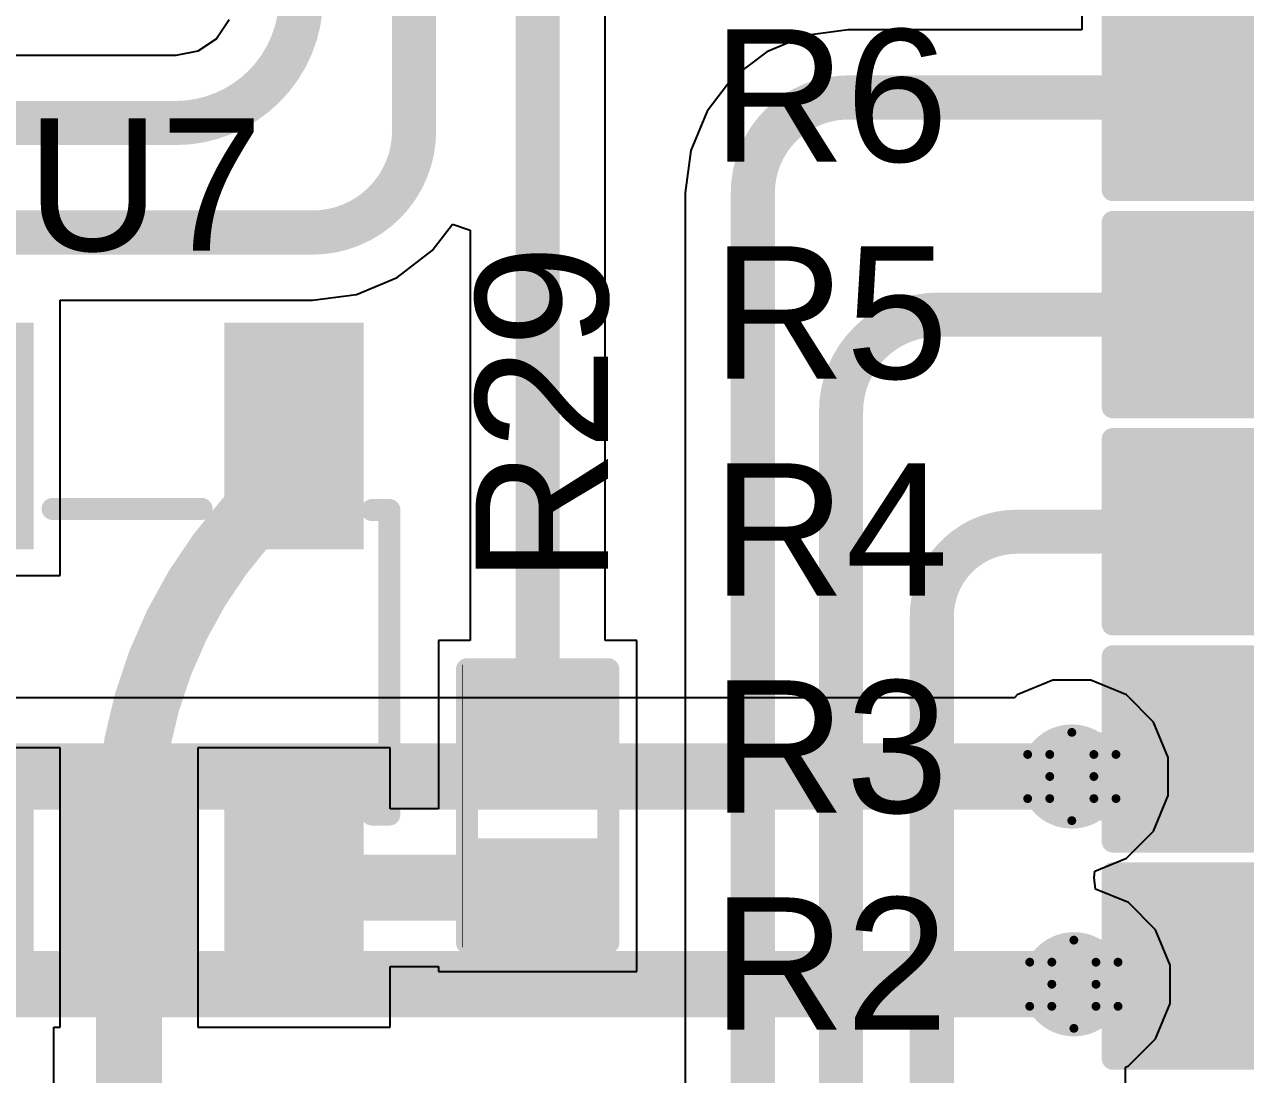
# Model space of a CAD drawing. Header units: inches. Extents: x -25 to 209, y 65 to 158.
# Drawn here: x 61.69 to 68.72, y 83.57 to 89.62 of the extents above; entities that cross this region are included whole.
import ezdxf

# ---------------------------------------------------------------- set-up
doc = ezdxf.new("R2010")
doc.units = ezdxf.units.IN
for name, color, linetype in [('Bottom Layer', 5, 'Continuous'), ('Drill Drawing', 1, 'Continuous'), ('Top Layer', 1, 'Continuous'), ('Top Overlay', 2, 'Continuous'), ('Top Paste', 8, 'Continuous'), ('Top Solder', 216, 'Continuous'), ('Via Holes', 16, 'Continuous')]:
    doc.layers.add(name, color=color, linetype=linetype)
doc.styles.add('Arial', font='', dxfattribs={"height": 0.2})
doc.styles.get('Arial').set_extended_font_data('Arial')

# ---------------------------------------------------------------- blocks, each defined once
blk = doc.blocks.new('SOT_23_5_12')
at = {"layer": 'Top Layer'}
for points in [[(-1.85000011, 1.25000004), (-0.74999977, 1.25000004), (-0.74999977, 0.65000124), (-1.85000011, 0.65000124)], [(0.74999977, 1.25000004), (1.85000011, 1.25000004), (1.85000011, 0.65000124), (0.74999977, 0.65000124)], [(-1.85000011, 0.2999994), (-0.74999977, 0.2999994), (-0.74999977, -0.2999994), (-1.85000011, -0.2999994)], [(-1.85000265, -0.65000124), (-0.75000231, -0.65000124), (-0.75000231, -1.25000004), (-1.85000265, -1.25000004)], [(0.74999977, -0.6499986999999999), (1.85000011, -0.6499986999999999), (1.85000011, -1.2499975), (0.74999977, -1.2499975)]]:
    blk.add_hatch(color=1, dxfattribs=at).paths.add_polyline_path(points)
at = {"layer": 'Top Paste'}
for points in [[(-1.85000011, 1.25000004), (-0.74999977, 1.25000004), (-0.74999977, 0.65000124), (-1.85000011, 0.65000124)], [(0.74999977, 1.25000004), (1.85000011, 1.25000004), (1.85000011, 0.65000124), (0.74999977, 0.65000124)], [(-1.85000011, 0.2999994), (-0.74999977, 0.2999994), (-0.74999977, -0.2999994), (-1.85000011, -0.2999994)], [(-1.85000265, -0.65000124), (-0.75000231, -0.65000124), (-0.75000231, -1.25000004), (-1.85000265, -1.25000004)], [(0.74999977, -0.6499986999999999), (1.85000011, -0.6499986999999999), (1.85000011, -1.2499975), (0.74999977, -1.2499975)]]:
    blk.add_hatch(color=8, dxfattribs=at).paths.add_polyline_path(points)
at = {"layer": 'Top Solder'}
for points in [[(-1.95160011, 1.35160004), (-0.6483997699999999, 1.35160004), (-0.6483997699999999, 0.54840124), (-1.95160011, 0.54840124)], [(0.6483997699999999, 1.35160004), (1.95160011, 1.35160004), (1.95160011, 0.54840124), (0.6483997699999999, 0.54840124)], [(-1.95160011, 0.4015993999999999), (-0.6483997699999999, 0.4015993999999999), (-0.6483997699999999, -0.4015993999999999), (-1.95160011, -0.4015993999999999)], [(-1.95160265, -0.54840124), (-0.6484023099999999, -0.54840124), (-0.6484023099999999, -1.35160004), (-1.95160265, -1.35160004)], [(0.6483997699999999, -0.5483986999999999), (1.95160011, -0.5483986999999999), (1.95160011, -1.3515975), (0.6483997699999999, -1.3515975)]]:
    blk.add_hatch(color=216, dxfattribs=at).paths.add_polyline_path(points)
at = {"layer": 'Top Overlay'}
for points in [[(-0.87900256, 1.4986, 0.127, 0.127, 0), (-0.87900256, 1.3986002, 0.127, 0.127, 0)], [(-0.87900256, 1.4986, 0.127, 0.127, 0), (0.8735949, 1.4986, 0.127, 0.127, 0)], [(0.8735949, 1.4986, 0.127, 0.127, 0), (0.8735949, 1.3986002, 0.127, 0.127, 0)], [(-2.1336, 1.06680254, 0.127, 0.127, 0), (-2.1336, 0.8128, 0.127, 0.127, 0)], [(-2.1336, 1.06680254, 0.127, 0.127, 0), (-2.0066, 0.9397999999999999, 0.127, 0.127, 0)], [(-2.0066, 0.9397999999999999, 0.127, 0.127, 0), (-2.1336, 0.8128, 0.127, 0.127, 0)], [(0.8800033199999999, 0.43999912, 0.127, 0.127, 0), (0.8800033199999999, -0.41800018, 0.127, 0.127, 0)], [(-0.87900256, -1.39859766, 0.127, 0.127, 0), (-0.87900256, -1.4986, 0.127, 0.127, 0)], [(0.8735974400000001, -1.3986002, 0.127, 0.127, 0), (0.8735949, -1.4986, 0.127, 0.127, 0)], [(-0.87900256, -1.4986, 0.127, 0.127, 0), (0.8735949, -1.4986, 0.127, 0.127, 0)]]:
    blk.add_lwpolyline(points, format="xyseb", dxfattribs=at)
for points in [[(-0.9107525599999998, 1.4986, 0.0635, 0.0635, 1), (-0.8472525599999999, 1.4986, 0.0635, 0.0635, 1)], [(-0.9107525599999998, 1.4986, 0.0635, 0.0635, 1), (-0.8472525599999999, 1.4986, 0.0635, 0.0635, 1)], [(0.8418448999999999, 1.4986, 0.0635, 0.0635, 1), (0.9053449, 1.4986, 0.0635, 0.0635, 1)], [(0.8418448999999999, 1.4986, 0.0635, 0.0635, 1), (0.9053449, 1.4986, 0.0635, 0.0635, 1)], [(-0.9107525599999998, 1.3986002, 0.0635, 0.0635, 1), (-0.8472525599999999, 1.3986002, 0.0635, 0.0635, 1)], [(0.8418448999999999, 1.3986002, 0.0635, 0.0635, 1), (0.9053449, 1.3986002, 0.0635, 0.0635, 1)], [(-2.16535, 1.06680254, 0.0635, 0.0635, 1), (-2.10185, 1.06680254, 0.0635, 0.0635, 1)], [(-2.16535, 1.06680254, 0.0635, 0.0635, 1), (-2.10185, 1.06680254, 0.0635, 0.0635, 1)], [(-2.03835, 0.9397999999999999, 0.0635, 0.0635, 1), (-1.97485, 0.9397999999999999, 0.0635, 0.0635, 1)], [(-2.03835, 0.9397999999999999, 0.0635, 0.0635, 1), (-1.97485, 0.9397999999999999, 0.0635, 0.0635, 1)], [(-2.16535, 0.8128, 0.0635, 0.0635, 1), (-2.10185, 0.8128, 0.0635, 0.0635, 1)], [(-2.16535, 0.8128, 0.0635, 0.0635, 1), (-2.10185, 0.8128, 0.0635, 0.0635, 1)], [(0.8482533200000001, 0.43999912, 0.0635, 0.0635, 1), (0.9117533199999999, 0.43999912, 0.0635, 0.0635, 1)], [(0.8482533200000001, -0.41800018, 0.0635, 0.0635, 1), (0.9117533199999999, -0.41800018, 0.0635, 0.0635, 1)], [(-0.9107525599999998, -1.39859766, 0.0635, 0.0635, 1), (-0.8472525599999999, -1.39859766, 0.0635, 0.0635, 1)], [(0.84184744, -1.3986002, 0.0635, 0.0635, 1), (0.9053474399999999, -1.3986002, 0.0635, 0.0635, 1)], [(-0.9107525599999998, -1.4986, 0.0635, 0.0635, 1), (-0.8472525599999999, -1.4986, 0.0635, 0.0635, 1)], [(-0.9107525599999998, -1.4986, 0.0635, 0.0635, 1), (-0.8472525599999999, -1.4986, 0.0635, 0.0635, 1)], [(0.8418448999999999, -1.4986, 0.0635, 0.0635, 1), (0.9053449, -1.4986, 0.0635, 0.0635, 1)], [(0.8418448999999999, -1.4986, 0.0635, 0.0635, 1), (0.9053449, -1.4986, 0.0635, 0.0635, 1)]]:
    blk.add_lwpolyline(points, format="xyseb", close=True, dxfattribs=at)
blk = doc.blocks.new('R___0402_29')
at = {"layer": 'Top Layer'}
for points in [[(-0.6985025399999999, -0.3175), (-0.6985025399999999, 0.3174999999999999), (-0.2413025400000001, 0.3175), (-0.2413025399999999, -0.3174999999999999)], [(0.2413000000000001, -0.3175), (0.2412999999999999, 0.3174999999999999), (0.6985, 0.3175), (0.6985, -0.3174999999999999)]]:
    blk.add_hatch(color=1, dxfattribs=at).paths.add_polyline_path(points)
at = {"layer": 'Top Paste'}
for points in [[(-0.6985025399999999, -0.3175), (-0.6985025399999999, 0.3174999999999999), (-0.2413025400000001, 0.3175), (-0.2413025399999999, -0.3174999999999999)], [(0.2413000000000001, -0.3175), (0.2412999999999999, 0.3174999999999999), (0.6985, 0.3175), (0.6985, -0.3174999999999999)]]:
    blk.add_hatch(color=8, dxfattribs=at).paths.add_polyline_path(points)
at = {"layer": 'Top Solder'}
for points in [[(-0.7535037, -0.3725011600000001), (-0.7535037, 0.3725011599999999), (-0.1863013800000001, 0.3725011600000001), (-0.1863013799999999, -0.3725011599999999)], [(0.18629884, -0.3725011600000001), (0.1862988399999999, 0.3725011599999999), (0.75350116, 0.3725011600000001), (0.75350116, -0.3725011599999999)]]:
    blk.add_hatch(color=216, dxfattribs=at).paths.add_polyline_path(points)
at = {"layer": 'Top Overlay'}
for points in [[(-0.7874050799999999, -0.40640254, 0.127, 0.127, 0), (-0.7874, 0.4064, 0.127, 0.127, 0)], [(0.7874, 0.4064, 0.127, 0.127, 0), (-0.7874, 0.4064, 0.127, 0.127, 0)], [(0.7874, -0.4064, 0.127, 0.127, 0), (0.7874, 0.4064, 0.127, 0.127, 0)], [(-0.7874050799999999, -0.40640254, 0.127, 0.127, 0), (0.7874, -0.4064, 0.127, 0.127, 0)], [(0.8128, -0.4317974599999999, 0.0032258, 0.0032258, 0), (-0.8127974599999999, -0.4317974599999999, 0.0032258, 0.0032258, 0)]]:
    blk.add_lwpolyline(points, format="xyseb", dxfattribs=at)
for points in [[(-0.8191499999999999, 0.4064, 0.0635, 0.0635, 1), (-0.7556499999999999, 0.4064, 0.0635, 0.0635, 1)], [(-0.8191499999999999, 0.4064, 0.0635, 0.0635, 1), (-0.7556499999999999, 0.4064, 0.0635, 0.0635, 1)], [(0.7556499999999999, 0.4064, 0.0635, 0.0635, 1), (0.8191499999999999, 0.4064, 0.0635, 0.0635, 1)], [(0.7556499999999999, 0.4064, 0.0635, 0.0635, 1), (0.8191499999999999, 0.4064, 0.0635, 0.0635, 1)], [(-0.8191550799999999, -0.40640254, 0.0635, 0.0635, 1), (-0.75565508, -0.40640254, 0.0635, 0.0635, 1)], [(-0.8191550799999999, -0.40640254, 0.0635, 0.0635, 1), (-0.75565508, -0.40640254, 0.0635, 0.0635, 1)], [(0.7556499999999999, -0.4064, 0.0635, 0.0635, 1), (0.8191499999999999, -0.4064, 0.0635, 0.0635, 1)], [(0.7556499999999999, -0.4064, 0.0635, 0.0635, 1), (0.8191499999999999, -0.4064, 0.0635, 0.0635, 1)], [(-0.8136026399999999, -0.4317974599999999, 0.0016129, 0.0016129, 1), (-0.81199228, -0.4317974599999999, 0.0016129, 0.0016129, 1)], [(0.8119948199999999, -0.4317974599999999, 0.0016129, 0.0016129, 1), (0.81360518, -0.4317974599999999, 0.0016129, 0.0016129, 1)]]:
    blk.add_lwpolyline(points, format="xyseb", close=True, dxfattribs=at)
blk = doc.blocks.new('R___0603_52')
at = {"layer": 'Top Layer'}
for points in [[(-0.3809999999999999, 0.4445), (-0.3810000000000001, -0.4445), (-1.143, -0.4445), (-1.143, 0.4445)], [(1.143, 0.4445), (1.143, -0.4445), (0.3809999999999999, -0.4445), (0.3810000000000001, 0.4445)]]:
    blk.add_hatch(color=1, dxfattribs=at).paths.add_polyline_path(points)
at = {"layer": 'Top Paste'}
for points in [[(-0.3809999999999999, 0.4445), (-0.3810000000000001, -0.4445), (-1.143, -0.4445), (-1.143, 0.4445)], [(1.143, 0.4445), (1.143, -0.4445), (0.3809999999999999, -0.4445), (0.3810000000000001, 0.4445)]]:
    blk.add_hatch(color=8, dxfattribs=at).paths.add_polyline_path(points)
at = {"layer": 'Top Solder'}
for points in [[(-0.2793999999999999, 0.5460999999999999), (-0.2794, -0.5461), (-1.2446, -0.5460999999999999), (-1.2446, 0.5461)], [(1.2446, 0.5460999999999999), (1.2446, -0.5461), (0.2793999999999999, -0.5460999999999999), (0.2794, 0.5461)]]:
    blk.add_hatch(color=216, dxfattribs=at).paths.add_polyline_path(points)
at = {"layer": 'Top Overlay'}
for points in [[(-1.2192, 0.5334, 0.127, 0.127, 0), (1.2192, 0.5334, 0.127, 0.127, 0)], [(-1.2192, -0.5334, 0.127, 0.127, 0), (-1.2192, 0.5334, 0.127, 0.127, 0)], [(1.2192, -0.5334, 0.127, 0.127, 0), (1.2192, 0.5334, 0.127, 0.127, 0)], [(-1.2192, -0.5334, 0.127, 0.127, 0), (1.2192, -0.5334, 0.127, 0.127, 0)]]:
    blk.add_lwpolyline(points, format="xyseb", dxfattribs=at)
for points in [[(-1.25095, 0.5334, 0.0635, 0.0635, 1), (-1.18745, 0.5334, 0.0635, 0.0635, 1)], [(-1.25095, 0.5334, 0.0635, 0.0635, 1), (-1.18745, 0.5334, 0.0635, 0.0635, 1)], [(1.18745, 0.5334, 0.0635, 0.0635, 1), (1.25095, 0.5334, 0.0635, 0.0635, 1)], [(1.18745, 0.5334, 0.0635, 0.0635, 1), (1.25095, 0.5334, 0.0635, 0.0635, 1)], [(-1.25095, -0.5334, 0.0635, 0.0635, 1), (-1.18745, -0.5334, 0.0635, 0.0635, 1)], [(-1.25095, -0.5334, 0.0635, 0.0635, 1), (-1.18745, -0.5334, 0.0635, 0.0635, 1)], [(1.18745, -0.5334, 0.0635, 0.0635, 1), (1.25095, -0.5334, 0.0635, 0.0635, 1)], [(1.18745, -0.5334, 0.0635, 0.0635, 1), (1.25095, -0.5334, 0.0635, 0.0635, 1)]]:
    blk.add_lwpolyline(points, format="xyseb", close=True, dxfattribs=at)
blk = doc.blocks.new('R___0603_53')
at = {"layer": 'Top Layer'}
for points in [[(-0.3809999999999999, 0.4445), (-0.3810000000000001, -0.4445), (-1.143, -0.4445), (-1.143, 0.4445)], [(1.143, 0.4445), (1.143, -0.4445), (0.3809999999999999, -0.4445), (0.3810000000000001, 0.4445)]]:
    blk.add_hatch(color=1, dxfattribs=at).paths.add_polyline_path(points)
at = {"layer": 'Top Paste'}
for points in [[(-0.3809999999999999, 0.4445), (-0.3810000000000001, -0.4445), (-1.143, -0.4445), (-1.143, 0.4445)], [(1.143, 0.4445), (1.143, -0.4445), (0.3809999999999999, -0.4445), (0.3810000000000001, 0.4445)]]:
    blk.add_hatch(color=8, dxfattribs=at).paths.add_polyline_path(points)
at = {"layer": 'Top Solder'}
for points in [[(-0.2793999999999999, 0.5460999999999999), (-0.2794, -0.5461), (-1.2446, -0.5460999999999999), (-1.2446, 0.5461)], [(1.2446, 0.5460999999999999), (1.2446, -0.5461), (0.2793999999999999, -0.5460999999999999), (0.2794, 0.5461)]]:
    blk.add_hatch(color=216, dxfattribs=at).paths.add_polyline_path(points)
at = {"layer": 'Top Overlay'}
for points in [[(-1.2192, 0.5334, 0.127, 0.127, 0), (1.2192, 0.5334, 0.127, 0.127, 0)], [(-1.2192, -0.5334, 0.127, 0.127, 0), (-1.2192, 0.5334, 0.127, 0.127, 0)], [(1.2192, -0.5334, 0.127, 0.127, 0), (1.2192, 0.5334, 0.127, 0.127, 0)], [(-1.2192, -0.5334, 0.127, 0.127, 0), (1.2192, -0.5334, 0.127, 0.127, 0)]]:
    blk.add_lwpolyline(points, format="xyseb", dxfattribs=at)
for points in [[(-1.25095, 0.5334, 0.0635, 0.0635, 1), (-1.18745, 0.5334, 0.0635, 0.0635, 1)], [(-1.25095, 0.5334, 0.0635, 0.0635, 1), (-1.18745, 0.5334, 0.0635, 0.0635, 1)], [(1.18745, 0.5334, 0.0635, 0.0635, 1), (1.25095, 0.5334, 0.0635, 0.0635, 1)], [(1.18745, 0.5334, 0.0635, 0.0635, 1), (1.25095, 0.5334, 0.0635, 0.0635, 1)], [(-1.25095, -0.5334, 0.0635, 0.0635, 1), (-1.18745, -0.5334, 0.0635, 0.0635, 1)], [(-1.25095, -0.5334, 0.0635, 0.0635, 1), (-1.18745, -0.5334, 0.0635, 0.0635, 1)], [(1.18745, -0.5334, 0.0635, 0.0635, 1), (1.25095, -0.5334, 0.0635, 0.0635, 1)], [(1.18745, -0.5334, 0.0635, 0.0635, 1), (1.25095, -0.5334, 0.0635, 0.0635, 1)]]:
    blk.add_lwpolyline(points, format="xyseb", close=True, dxfattribs=at)
blk = doc.blocks.new('R___0603_54')
at = {"layer": 'Top Layer'}
for points in [[(-0.3809999999999999, 0.4445), (-0.3810000000000001, -0.4445), (-1.143, -0.4445), (-1.143, 0.4445)], [(1.143, 0.4445), (1.143, -0.4445), (0.3809999999999999, -0.4445), (0.3810000000000001, 0.4445)]]:
    blk.add_hatch(color=1, dxfattribs=at).paths.add_polyline_path(points)
at = {"layer": 'Top Paste'}
for points in [[(-0.3809999999999999, 0.4445), (-0.3810000000000001, -0.4445), (-1.143, -0.4445), (-1.143, 0.4445)], [(1.143, 0.4445), (1.143, -0.4445), (0.3809999999999999, -0.4445), (0.3810000000000001, 0.4445)]]:
    blk.add_hatch(color=8, dxfattribs=at).paths.add_polyline_path(points)
at = {"layer": 'Top Solder'}
for points in [[(-0.2793999999999999, 0.5460999999999999), (-0.2794, -0.5461), (-1.2446, -0.5460999999999999), (-1.2446, 0.5461)], [(1.2446, 0.5460999999999999), (1.2446, -0.5461), (0.2793999999999999, -0.5460999999999999), (0.2794, 0.5461)]]:
    blk.add_hatch(color=216, dxfattribs=at).paths.add_polyline_path(points)
at = {"layer": 'Top Overlay'}
for points in [[(-1.2192, 0.5334, 0.127, 0.127, 0), (1.2192, 0.5334, 0.127, 0.127, 0)], [(-1.2192, -0.5334, 0.127, 0.127, 0), (-1.2192, 0.5334, 0.127, 0.127, 0)], [(1.2192, -0.5334, 0.127, 0.127, 0), (1.2192, 0.5334, 0.127, 0.127, 0)], [(-1.2192, -0.5334, 0.127, 0.127, 0), (1.2192, -0.5334, 0.127, 0.127, 0)]]:
    blk.add_lwpolyline(points, format="xyseb", dxfattribs=at)
for points in [[(-1.25095, 0.5334, 0.0635, 0.0635, 1), (-1.18745, 0.5334, 0.0635, 0.0635, 1)], [(-1.25095, 0.5334, 0.0635, 0.0635, 1), (-1.18745, 0.5334, 0.0635, 0.0635, 1)], [(1.18745, 0.5334, 0.0635, 0.0635, 1), (1.25095, 0.5334, 0.0635, 0.0635, 1)], [(1.18745, 0.5334, 0.0635, 0.0635, 1), (1.25095, 0.5334, 0.0635, 0.0635, 1)], [(-1.25095, -0.5334, 0.0635, 0.0635, 1), (-1.18745, -0.5334, 0.0635, 0.0635, 1)], [(-1.25095, -0.5334, 0.0635, 0.0635, 1), (-1.18745, -0.5334, 0.0635, 0.0635, 1)], [(1.18745, -0.5334, 0.0635, 0.0635, 1), (1.25095, -0.5334, 0.0635, 0.0635, 1)], [(1.18745, -0.5334, 0.0635, 0.0635, 1), (1.25095, -0.5334, 0.0635, 0.0635, 1)]]:
    blk.add_lwpolyline(points, format="xyseb", close=True, dxfattribs=at)
blk = doc.blocks.new('R___0603_55')
at = {"layer": 'Top Layer'}
for points in [[(-0.3809999999999999, 0.4445), (-0.3810000000000001, -0.4445), (-1.143, -0.4445), (-1.143, 0.4445)], [(1.143, 0.4445), (1.143, -0.4445), (0.3809999999999999, -0.4445), (0.3810000000000001, 0.4445)]]:
    blk.add_hatch(color=1, dxfattribs=at).paths.add_polyline_path(points)
at = {"layer": 'Top Paste'}
for points in [[(-0.3809999999999999, 0.4445), (-0.3810000000000001, -0.4445), (-1.143, -0.4445), (-1.143, 0.4445)], [(1.143, 0.4445), (1.143, -0.4445), (0.3809999999999999, -0.4445), (0.3810000000000001, 0.4445)]]:
    blk.add_hatch(color=8, dxfattribs=at).paths.add_polyline_path(points)
at = {"layer": 'Top Solder'}
for points in [[(-0.2793999999999999, 0.5460999999999999), (-0.2794, -0.5461), (-1.2446, -0.5460999999999999), (-1.2446, 0.5461)], [(1.2446, 0.5460999999999999), (1.2446, -0.5461), (0.2793999999999999, -0.5460999999999999), (0.2794, 0.5461)]]:
    blk.add_hatch(color=216, dxfattribs=at).paths.add_polyline_path(points)
at = {"layer": 'Top Overlay'}
for points in [[(-1.2192, 0.5334, 0.127, 0.127, 0), (1.2192, 0.5334, 0.127, 0.127, 0)], [(-1.2192, -0.5334, 0.127, 0.127, 0), (-1.2192, 0.5334, 0.127, 0.127, 0)], [(1.2192, -0.5334, 0.127, 0.127, 0), (1.2192, 0.5334, 0.127, 0.127, 0)], [(-1.2192, -0.5334, 0.127, 0.127, 0), (1.2192, -0.5334, 0.127, 0.127, 0)]]:
    blk.add_lwpolyline(points, format="xyseb", dxfattribs=at)
for points in [[(-1.25095, 0.5334, 0.0635, 0.0635, 1), (-1.18745, 0.5334, 0.0635, 0.0635, 1)], [(-1.25095, 0.5334, 0.0635, 0.0635, 1), (-1.18745, 0.5334, 0.0635, 0.0635, 1)], [(1.18745, 0.5334, 0.0635, 0.0635, 1), (1.25095, 0.5334, 0.0635, 0.0635, 1)], [(1.18745, 0.5334, 0.0635, 0.0635, 1), (1.25095, 0.5334, 0.0635, 0.0635, 1)], [(-1.25095, -0.5334, 0.0635, 0.0635, 1), (-1.18745, -0.5334, 0.0635, 0.0635, 1)], [(-1.25095, -0.5334, 0.0635, 0.0635, 1), (-1.18745, -0.5334, 0.0635, 0.0635, 1)], [(1.18745, -0.5334, 0.0635, 0.0635, 1), (1.25095, -0.5334, 0.0635, 0.0635, 1)], [(1.18745, -0.5334, 0.0635, 0.0635, 1), (1.25095, -0.5334, 0.0635, 0.0635, 1)]]:
    blk.add_lwpolyline(points, format="xyseb", close=True, dxfattribs=at)
blk = doc.blocks.new('R___0603_56')
at = {"layer": 'Top Layer'}
for points in [[(-0.3809999999999999, 0.4445), (-0.3810000000000001, -0.4445), (-1.143, -0.4445), (-1.143, 0.4445)], [(1.143, 0.4445), (1.143, -0.4445), (0.3809999999999999, -0.4445), (0.3810000000000001, 0.4445)]]:
    blk.add_hatch(color=1, dxfattribs=at).paths.add_polyline_path(points)
at = {"layer": 'Top Paste'}
for points in [[(-0.3809999999999999, 0.4445), (-0.3810000000000001, -0.4445), (-1.143, -0.4445), (-1.143, 0.4445)], [(1.143, 0.4445), (1.143, -0.4445), (0.3809999999999999, -0.4445), (0.3810000000000001, 0.4445)]]:
    blk.add_hatch(color=8, dxfattribs=at).paths.add_polyline_path(points)
at = {"layer": 'Top Solder'}
for points in [[(-0.2793999999999999, 0.5460999999999999), (-0.2794, -0.5461), (-1.2446, -0.5460999999999999), (-1.2446, 0.5461)], [(1.2446, 0.5460999999999999), (1.2446, -0.5461), (0.2793999999999999, -0.5460999999999999), (0.2794, 0.5461)]]:
    blk.add_hatch(color=216, dxfattribs=at).paths.add_polyline_path(points)
at = {"layer": 'Top Overlay'}
for points in [[(-1.2192, 0.5334, 0.127, 0.127, 0), (1.2192, 0.5334, 0.127, 0.127, 0)], [(-1.2192, -0.5334, 0.127, 0.127, 0), (-1.2192, 0.5334, 0.127, 0.127, 0)], [(1.2192, -0.5334, 0.127, 0.127, 0), (1.2192, 0.5334, 0.127, 0.127, 0)], [(-1.2192, -0.5334, 0.127, 0.127, 0), (1.2192, -0.5334, 0.127, 0.127, 0)]]:
    blk.add_lwpolyline(points, format="xyseb", dxfattribs=at)
for points in [[(-1.25095, 0.5334, 0.0635, 0.0635, 1), (-1.18745, 0.5334, 0.0635, 0.0635, 1)], [(-1.25095, 0.5334, 0.0635, 0.0635, 1), (-1.18745, 0.5334, 0.0635, 0.0635, 1)], [(1.18745, 0.5334, 0.0635, 0.0635, 1), (1.25095, 0.5334, 0.0635, 0.0635, 1)], [(1.18745, 0.5334, 0.0635, 0.0635, 1), (1.25095, 0.5334, 0.0635, 0.0635, 1)], [(-1.25095, -0.5334, 0.0635, 0.0635, 1), (-1.18745, -0.5334, 0.0635, 0.0635, 1)], [(-1.25095, -0.5334, 0.0635, 0.0635, 1), (-1.18745, -0.5334, 0.0635, 0.0635, 1)], [(1.18745, -0.5334, 0.0635, 0.0635, 1), (1.25095, -0.5334, 0.0635, 0.0635, 1)], [(1.18745, -0.5334, 0.0635, 0.0635, 1), (1.25095, -0.5334, 0.0635, 0.0635, 1)]]:
    blk.add_lwpolyline(points, format="xyseb", close=True, dxfattribs=at)

msp = doc.modelspace()

# ---------------------------------------------------------------- hatches: boundary and pattern name
at = {"layer": 'Bottom Layer'}
h = msp.add_hatch(color=5, dxfattribs=at)
edge = h.paths.add_edge_path()
edge.add_arc((67.71747188, 85.28591019999999), 0.2999994, 0, 360)
h = msp.add_hatch(color=5, dxfattribs=at)
edge = h.paths.add_edge_path()
edge.add_arc((67.72930065999999, 84.09008073999999), 0.2999994, 0, 360)
at = {"layer": 'Top Layer'}
h = msp.add_hatch(color=1, dxfattribs=at)
edge = h.paths.add_edge_path()
edge.add_arc((67.71747188, 85.28591019999999), 0.2999994, 0, 360)
h = msp.add_hatch(color=1, dxfattribs=at)
edge = h.paths.add_edge_path()
edge.add_arc((67.72930065999999, 84.09008073999999), 0.2999994, 0, 360)
at = {"layer": 'Via Holes'}
h = msp.add_hatch(color=7, dxfattribs=at)
edge = h.paths.add_edge_path()
edge.add_arc((67.71747188, 85.28591019999999), 0.1499997, 0, 360)
h = msp.add_hatch(color=7, dxfattribs=at)
edge = h.paths.add_edge_path()
edge.add_arc((67.72930065999999, 84.09008073999999), 0.1499997, 0, 360)

# ---------------------------------------------------------------- linework, layer by layer
at = {"layer": 'Bottom Layer'}
for p, q in [((67.60727397999999, 85.8399096), (67.40365742, 85.75556889999999)), ((67.82766978, 85.8399096), (67.60727397999999, 85.8399096)), ((68.03128634000001, 85.75556889999999), (67.82766978, 85.8399096)), ((67.40365742, 85.75556889999999), (67.3872033, 85.73911478)), ((68.18713058, 85.59972465999999), (68.03128634000001, 85.75556889999999)), ((67.3872033, 85.73911478), (14.66467984, 85.73911478)), ((68.27147128, 85.3961081), (68.18713058, 85.59972465999999)), ((68.27147128, 85.1757123), (68.27147128, 85.3961081)), ((68.18713058, 84.97209573999999), (68.27147128, 85.1757123)), ((68.03128634000001, 84.81625149999999), (68.18713058, 84.97209573999999)), ((67.8502072, 84.7412453), (68.03128634000001, 84.81625149999999)), ((67.84617876, 84.70469469999999), (67.8502072, 84.7412453)), ((67.85407054, 84.63804509999999), (67.84617876, 84.70469469999999)), ((68.04311512, 84.55973944), (67.85407054, 84.63804509999999)), ((68.19895936, 84.4038952), (68.04311512, 84.55973944)), ((68.28330006, 84.20027864), (68.19895936, 84.4038952)), ((68.28330006, 83.97988284), (68.28330006, 84.20027864)), ((68.19895936, 83.77626627999999), (68.28330006, 83.97988284)), ((68.04311512, 83.62042204), (68.19895936, 83.77626627999999)), ((68.0260387, 83.61334814), (68.04311512, 83.62042204)), ((68.0260387, 83.51174814), (68.0260387, 83.61334814))]:
    msp.add_line(p, q, dxfattribs=at)
for points in [[(14.66467984, 85.28590765999999, 0.3809999999999999, 0.3809999999999999, 0), (67.7174668, 85.28590765999999, 0.3809999999999999, 0.3809999999999999, 0)], [(67.7174668, 85.28590765999999, 0.3809999999999999, 0.3809999999999999, 0), (67.71746934, 85.28591019999999, 0.3809999999999999, 0.3809999999999999, 0)], [(26.6678918, 84.09008073999999, 0.3809999999999999, 0.3809999999999999, 0), (67.72930065999999, 84.09008073999999, 0.3809999999999999, 0.3809999999999999, 0)]]:
    msp.add_lwpolyline(points, format="xyseb", dxfattribs=at)
for points in [[(67.62221679999999, 85.28590765999999, 0.1905, 0.1905, 1), (67.8127168, 85.28590765999999, 0.1905, 0.1905, 1)], [(67.62221679999999, 85.28590765999999, 0.1905, 0.1905, 1), (67.8127168, 85.28590765999999, 0.1905, 0.1905, 1)], [(67.62221934, 85.28591019999999, 0.1905, 0.1905, 1), (67.81271934, 85.28591019999999, 0.1905, 0.1905, 1)], [(67.63405066, 84.09008073999999, 0.1905, 0.1905, 1), (67.82455066, 84.09008073999999, 0.1905, 0.1905, 1)]]:
    msp.add_lwpolyline(points, format="xyseb", close=True, dxfattribs=at)
at = {"layer": 'Drill Drawing'}
for points in [[(67.59047188, 85.41291019999998, 0.0508, 0.0508, 0), (67.71747188, 85.5399102, 0.0508, 0.0508, 0)], [(67.71747188, 85.5399102, 0.0508, 0.0508, 0), (67.84447188, 85.41291019999998, 0.0508, 0.0508, 0)], [(67.46347188, 85.41291019999998, 0.0508, 0.0508, 0), (67.59047188, 85.28591019999999, 0.0508, 0.0508, 0)], [(67.46347188, 85.41291019999998, 0.0508, 0.0508, 0), (67.59047188, 85.41291019999998, 0.0508, 0.0508, 0)], [(67.84447188, 85.41291019999998, 0.0508, 0.0508, 0), (67.97147188, 85.41291019999998, 0.0508, 0.0508, 0)], [(67.84447188, 85.28591019999999, 0.0508, 0.0508, 0), (67.97147188, 85.41291019999998, 0.0508, 0.0508, 0)], [(67.46347188, 85.1589102, 0.0508, 0.0508, 0), (67.59047188, 85.28591019999999, 0.0508, 0.0508, 0)], [(67.84447188, 85.28591019999999, 0.0508, 0.0508, 0), (67.97147188, 85.1589102, 0.0508, 0.0508, 0)], [(67.46347188, 85.1589102, 0.0508, 0.0508, 0), (67.59047188, 85.1589102, 0.0508, 0.0508, 0)], [(67.59047188, 85.1589102, 0.0508, 0.0508, 0), (67.71747188, 85.0319102, 0.0508, 0.0508, 0)], [(67.71747188, 85.0319102, 0.0508, 0.0508, 0), (67.84447188, 85.1589102, 0.0508, 0.0508, 0)], [(67.84447188, 85.1589102, 0.0508, 0.0508, 0), (67.97147188, 85.1589102, 0.0508, 0.0508, 0)], [(67.60230066, 84.21708073999999, 0.0508, 0.0508, 0), (67.72930065999999, 84.34408074, 0.0508, 0.0508, 0)], [(67.72930065999999, 84.34408074, 0.0508, 0.0508, 0), (67.85630065999999, 84.21708073999999, 0.0508, 0.0508, 0)], [(67.47530065999999, 84.21708073999999, 0.0508, 0.0508, 0), (67.60230066, 84.09008073999999, 0.0508, 0.0508, 0)], [(67.47530065999999, 84.21708073999999, 0.0508, 0.0508, 0), (67.60230066, 84.21708073999999, 0.0508, 0.0508, 0)], [(67.85630065999999, 84.21708073999999, 0.0508, 0.0508, 0), (67.98330066, 84.21708073999999, 0.0508, 0.0508, 0)], [(67.85630065999999, 84.09008073999999, 0.0508, 0.0508, 0), (67.98330066, 84.21708073999999, 0.0508, 0.0508, 0)], [(67.47530065999999, 83.96308074, 0.0508, 0.0508, 0), (67.60230066, 84.09008073999999, 0.0508, 0.0508, 0)], [(67.85630065999999, 84.09008073999999, 0.0508, 0.0508, 0), (67.98330066, 83.96308074, 0.0508, 0.0508, 0)], [(67.47530065999999, 83.96308074, 0.0508, 0.0508, 0), (67.60230066, 83.96308074, 0.0508, 0.0508, 0)], [(67.60230066, 83.96308074, 0.0508, 0.0508, 0), (67.72930065999999, 83.83608074, 0.0508, 0.0508, 0)], [(67.72930065999999, 83.83608074, 0.0508, 0.0508, 0), (67.85630065999999, 83.96308074, 0.0508, 0.0508, 0)], [(67.85630065999999, 83.96308074, 0.0508, 0.0508, 0), (67.98330066, 83.96308074, 0.0508, 0.0508, 0)]]:
    msp.add_lwpolyline(points, format="xyseb", dxfattribs=at)
for points in [[(67.70477188, 85.5399102, 0.0254, 0.0254, 1), (67.73017187999999, 85.5399102, 0.0254, 0.0254, 1)], [(67.70477188, 85.5399102, 0.0254, 0.0254, 1), (67.73017187999999, 85.5399102, 0.0254, 0.0254, 1)], [(67.45077188, 85.41291019999998, 0.0254, 0.0254, 1), (67.47617188, 85.41291019999998, 0.0254, 0.0254, 1)], [(67.45077188, 85.41291019999998, 0.0254, 0.0254, 1), (67.47617188, 85.41291019999998, 0.0254, 0.0254, 1)], [(67.57777188, 85.41291019999998, 0.0254, 0.0254, 1), (67.60317187999999, 85.41291019999998, 0.0254, 0.0254, 1)], [(67.57777188, 85.41291019999998, 0.0254, 0.0254, 1), (67.60317187999999, 85.41291019999998, 0.0254, 0.0254, 1)], [(67.83177187999999, 85.41291019999998, 0.0254, 0.0254, 1), (67.85717188, 85.41291019999998, 0.0254, 0.0254, 1)], [(67.83177187999999, 85.41291019999998, 0.0254, 0.0254, 1), (67.85717188, 85.41291019999998, 0.0254, 0.0254, 1)], [(67.95877188, 85.41291019999998, 0.0254, 0.0254, 1), (67.98417188, 85.41291019999998, 0.0254, 0.0254, 1)], [(67.95877188, 85.41291019999998, 0.0254, 0.0254, 1), (67.98417188, 85.41291019999998, 0.0254, 0.0254, 1)], [(67.57777188, 85.28591019999999, 0.0254, 0.0254, 1), (67.60317187999999, 85.28591019999999, 0.0254, 0.0254, 1)], [(67.57777188, 85.28591019999999, 0.0254, 0.0254, 1), (67.60317187999999, 85.28591019999999, 0.0254, 0.0254, 1)], [(67.83177187999999, 85.28591019999999, 0.0254, 0.0254, 1), (67.85717188, 85.28591019999999, 0.0254, 0.0254, 1)], [(67.83177187999999, 85.28591019999999, 0.0254, 0.0254, 1), (67.85717188, 85.28591019999999, 0.0254, 0.0254, 1)], [(67.45077188, 85.1589102, 0.0254, 0.0254, 1), (67.47617188, 85.1589102, 0.0254, 0.0254, 1)], [(67.45077188, 85.1589102, 0.0254, 0.0254, 1), (67.47617188, 85.1589102, 0.0254, 0.0254, 1)], [(67.57777188, 85.1589102, 0.0254, 0.0254, 1), (67.60317187999999, 85.1589102, 0.0254, 0.0254, 1)], [(67.57777188, 85.1589102, 0.0254, 0.0254, 1), (67.60317187999999, 85.1589102, 0.0254, 0.0254, 1)], [(67.83177187999999, 85.1589102, 0.0254, 0.0254, 1), (67.85717188, 85.1589102, 0.0254, 0.0254, 1)], [(67.83177187999999, 85.1589102, 0.0254, 0.0254, 1), (67.85717188, 85.1589102, 0.0254, 0.0254, 1)], [(67.95877188, 85.1589102, 0.0254, 0.0254, 1), (67.98417188, 85.1589102, 0.0254, 0.0254, 1)], [(67.95877188, 85.1589102, 0.0254, 0.0254, 1), (67.98417188, 85.1589102, 0.0254, 0.0254, 1)], [(67.70477188, 85.0319102, 0.0254, 0.0254, 1), (67.73017187999999, 85.0319102, 0.0254, 0.0254, 1)], [(67.70477188, 85.0319102, 0.0254, 0.0254, 1), (67.73017187999999, 85.0319102, 0.0254, 0.0254, 1)], [(67.71660066, 84.34408074, 0.0254, 0.0254, 1), (67.74200066, 84.34408074, 0.0254, 0.0254, 1)], [(67.71660066, 84.34408074, 0.0254, 0.0254, 1), (67.74200066, 84.34408074, 0.0254, 0.0254, 1)], [(67.46260065999999, 84.21708073999999, 0.0254, 0.0254, 1), (67.48800066, 84.21708073999999, 0.0254, 0.0254, 1)], [(67.46260065999999, 84.21708073999999, 0.0254, 0.0254, 1), (67.48800066, 84.21708073999999, 0.0254, 0.0254, 1)], [(67.58960066, 84.21708073999999, 0.0254, 0.0254, 1), (67.61500065999999, 84.21708073999999, 0.0254, 0.0254, 1)], [(67.58960066, 84.21708073999999, 0.0254, 0.0254, 1), (67.61500065999999, 84.21708073999999, 0.0254, 0.0254, 1)], [(67.84360066, 84.21708073999999, 0.0254, 0.0254, 1), (67.86900066, 84.21708073999999, 0.0254, 0.0254, 1)], [(67.84360066, 84.21708073999999, 0.0254, 0.0254, 1), (67.86900066, 84.21708073999999, 0.0254, 0.0254, 1)], [(67.97060066, 84.21708073999999, 0.0254, 0.0254, 1), (67.99600065999999, 84.21708073999999, 0.0254, 0.0254, 1)], [(67.97060066, 84.21708073999999, 0.0254, 0.0254, 1), (67.99600065999999, 84.21708073999999, 0.0254, 0.0254, 1)], [(67.58960066, 84.09008073999999, 0.0254, 0.0254, 1), (67.61500065999999, 84.09008073999999, 0.0254, 0.0254, 1)], [(67.58960066, 84.09008073999999, 0.0254, 0.0254, 1), (67.61500065999999, 84.09008073999999, 0.0254, 0.0254, 1)], [(67.84360066, 84.09008073999999, 0.0254, 0.0254, 1), (67.86900066, 84.09008073999999, 0.0254, 0.0254, 1)], [(67.84360066, 84.09008073999999, 0.0254, 0.0254, 1), (67.86900066, 84.09008073999999, 0.0254, 0.0254, 1)], [(67.46260065999999, 83.96308074, 0.0254, 0.0254, 1), (67.48800066, 83.96308074, 0.0254, 0.0254, 1)], [(67.46260065999999, 83.96308074, 0.0254, 0.0254, 1), (67.48800066, 83.96308074, 0.0254, 0.0254, 1)], [(67.58960066, 83.96308074, 0.0254, 0.0254, 1), (67.61500065999999, 83.96308074, 0.0254, 0.0254, 1)], [(67.58960066, 83.96308074, 0.0254, 0.0254, 1), (67.61500065999999, 83.96308074, 0.0254, 0.0254, 1)], [(67.84360066, 83.96308074, 0.0254, 0.0254, 1), (67.86900066, 83.96308074, 0.0254, 0.0254, 1)], [(67.84360066, 83.96308074, 0.0254, 0.0254, 1), (67.86900066, 83.96308074, 0.0254, 0.0254, 1)], [(67.97060066, 83.96308074, 0.0254, 0.0254, 1), (67.99600065999999, 83.96308074, 0.0254, 0.0254, 1)], [(67.97060066, 83.96308074, 0.0254, 0.0254, 1), (67.99600065999999, 83.96308074, 0.0254, 0.0254, 1)], [(67.71660066, 83.83608074, 0.0254, 0.0254, 1), (67.74200066, 83.83608074, 0.0254, 0.0254, 1)], [(67.71660066, 83.83608074, 0.0254, 0.0254, 1), (67.74200066, 83.83608074, 0.0254, 0.0254, 1)]]:
    msp.add_lwpolyline(points, format="xyseb", close=True, dxfattribs=at)
at = {"layer": 'Top Layer'}
for p, q in [((67.77546516, 90.04592862), (67.77546516, 89.58349113999999)), ((65.03136092, 86.06861628), (65.03136092, 89.82631514)), ((62.86817499999999, 89.6423404), (62.79543193999999, 89.53347346)), ((66.18722602, 89.55209928), (65.9610949, 89.45843169999999)), ((66.42989508, 89.58404739999999), (66.18722602, 89.55209928)), ((66.42989508, 89.58349113999999), (66.42989508, 89.58404739999999)), ((67.77546516, 89.58349113999999), (66.42989508, 89.58349113999999)), ((62.79543193999999, 89.53347346), (62.68656499999999, 89.4607304)), ((62.55814768, 89.43639973999998), (39.86912015999999, 89.43639973999998)), ((62.56119822, 89.43579267999999), (62.55814768, 89.43639973999998)), ((62.68656499999999, 89.4607304), (62.56119822, 89.43579267999999)), ((65.9610949, 89.45843169999999), (65.7669119, 89.30943022)), ((65.7669119, 89.30943022), (65.61791041999999, 89.11524722)), ((65.61791041999999, 89.11524722), (65.52424283999999, 88.8891161)), ((65.52424283999999, 88.8891161), (65.49229471999999, 88.64644703999998)), ((65.49229471999999, 88.64644703999998), (65.49285098, 88.64644703999998)), ((65.49285098, 88.64644703999998), (65.49285098, 79.50290678)), ((64.03598826, 88.31321174), (64.15283079999999, 88.4654822)), ((64.15283079999999, 88.4654822), (64.2544308, 88.43099154)), ((64.2544308, 88.43099154), (64.2544308, 86.06861628)), ((63.8343656, 88.15850033999999), (64.03598826, 88.31321174)), ((63.599568, 88.06124374), (63.8343656, 88.15850033999999)), ((61.89489526, 86.44221725999999), (61.89489526, 88.02893493999998)), ((61.89489526, 88.02893493999998), (63.3476, 88.02893493999998)), ((63.3476, 88.02807134), (63.599568, 88.06124374)), ((63.3476, 88.02893493999998), (63.3476, 88.02807134)), ((60.78689646, 86.44221725999999), (61.89489526, 86.44221725999999)), ((64.2544308, 86.06861628), (64.07139586, 86.06861628)), ((64.07139586, 86.06861628), (64.07139586, 85.09942086)), ((65.21439586, 86.06861628), (65.03136092, 86.06861628)), ((65.21439586, 85.10341627999999), (65.21439586, 86.06861628)), ((61.89489526, 85.45021518), (60.78689646, 85.45021518)), ((61.89489526, 83.84221738), (61.89489526, 85.45021518)), ((63.79489654, 85.45021264), (62.68689773999999, 85.45021264)), ((62.68689773999999, 85.45021264), (62.68689773999999, 83.84221484)), ((63.79489654, 85.09942086), (63.79489654, 85.45021264)), ((64.07139586, 85.09942086), (63.79489654, 85.09942086)), ((65.21439586, 84.16361374), (65.21439586, 85.10341627999999)), ((63.79489654, 83.84221484), (63.79489654, 84.19300661999999)), ((63.79489654, 84.19300661999999), (64.07139586, 84.19300661999999)), ((64.07139586, 84.19300661999999), (64.07139586, 84.16361374)), ((64.07139586, 84.16361374), (65.21439586, 84.16361374)), ((61.85884503999999, 79.50290678), (61.85884503999999, 83.84221738)), ((61.85884503999999, 83.84221738), (61.89489526, 83.84221738)), ((62.68689773999999, 83.84221484), (63.79489654, 83.84221484))]:
    msp.add_line(p, q, dxfattribs=at)
for points in [[(63.9318, 89.0016, 0.254, 0.254, 0), (63.9318, 90.98392522, 0.254, 0.254, 0)], [(63.28097071999999, 89.77075771999999, 0.254, 0.254, -0.4142135623730951), (62.55814768, 89.04793468, 0.254, 0.254, 0)], [(64.64289586, 85.58601628, 0.254, 0.254, 0), (64.64289586, 89.82631514, 0.254, 0.254, 0)], [(65.88131604, 88.64644703999998, 0.254, 0.254, -0.4142135623730951), (66.42989508, 89.19502607999999, 0.254, 0.254, 0)], [(66.42989508, 89.19502607999999, 0.254, 0.254, 0), (68.41046516, 89.19502607999999, 0.254, 0.254, 0)], [(39.86912015999999, 89.04793468, 0.254, 0.254, 0), (62.55814768, 89.04793468, 0.254, 0.254, 0)], [(63.9318, 89.0016, 0.254, 0.254, -0.4142135623730951), (63.3476, 88.41739999999999, 0.254, 0.254, 0)], [(65.88131604, 69.01239436, 0.254, 0.254, 0), (65.88131604, 88.64644703999998, 0.254, 0.254, 0)], [(52.45099999999999, 88.41739999999999, 0.254, 0.254, 0), (63.3476, 88.41739999999999, 0.254, 0.254, 0)], [(66.38931604, 87.38711504, 0.254, 0.254, -0.4142135623730951), (66.94721688, 87.94501588, 0.254, 0.254, 0)], [(66.94721688, 87.94501588, 0.254, 0.254, 0), (68.41046516, 87.94501588, 0.254, 0.254, 0)], [(66.38931604, 68.88531307999999, 0.254, 0.254, 0), (66.38931604, 87.38711504, 0.254, 0.254, 0)], [(63.1313952, 86.92316118, 0.3809999999999999, 0.3809999999999999, 0), (63.2408946, 87.24621615999999, 0.3809999999999999, 0.3809999999999999, 0)], [(62.29104889999999, 85.00571771999999, 0.3809999999999999, 0.3809999999999999, -0.2038325233862925), (63.1313952, 86.92316118, 0.3809999999999999, 0.3809999999999999, 0)], [(66.91160099999999, 86.20753904, 0.254, 0.254, -0.4142135623730951), (67.39909304, 86.69503107999999, 0.254, 0.254, 0)], [(67.39909304, 86.69503107999999, 0.254, 0.254, 0), (68.41046516, 86.69503107999999, 0.254, 0.254, 0)], [(66.91160099999999, 68.78409916, 0.254, 0.254, 0), (66.91160099999999, 86.20753904, 0.254, 0.254, 0)], [(68.39863638, 85.44166553999999, 0.508, 0.508, 0), (68.40622843999999, 85.4492576, 0.508, 0.508, 0)], [(67.71746934, 85.28591019999999, 0.508, 0.508, 0), (68.39863383999999, 85.28591019999999, 0.508, 0.508, 0)], [(62.29089396, 84.64621627999999, 0.3809999999999999, 0.3809999999999999, 0), (62.29104889999999, 85.00571771999999, 0.3809999999999999, 0.3809999999999999, 0)], [(62.29075172, 82.93090348, 0.3809999999999999, 0.3809999999999999, 0), (62.29075172, 84.64621627999999, 0.3809999999999999, 0.3809999999999999, 0)], [(63.2408946, 84.64621374000001, 0.3809999999999999, 0.3809999999999999, 0), (63.2408946, 84.64621627999999, 0.3809999999999999, 0.3809999999999999, 0)], [(63.2408946, 84.64621374000001, 0.3809999999999999, 0.3809999999999999, 0), (64.64289332, 84.64621374000001, 0.3809999999999999, 0.3809999999999999, 0)], [(67.72930065999999, 84.09343608, 0.508, 0.508, 0), (68.40199172, 84.09343608, 0.508, 0.508, 0)], [(68.39863638, 84.09008073999999, 0.508, 0.508, 0), (68.40199172, 84.09343608, 0.508, 0.508, 0)], [(68.40199172, 84.09343608, 0.508, 0.508, 0), (68.40622843999999, 84.0976728, 0.508, 0.508, 0)], [(68.40199172, 84.09343608, 0.508, 0.508, 0), (68.41046516, 84.09343608, 0.508, 0.508, 0)]]:
    msp.add_lwpolyline(points, format="xyseb", dxfattribs=at)
for points in [[(66.36639507999999, 89.19502607999999, 0.127, 0.127, 1), (66.49339508, 89.19502607999999, 0.127, 0.127, 1)], [(66.36639507999999, 89.19502607999999, 0.127, 0.127, 1), (66.49339508, 89.19502607999999, 0.127, 0.127, 1)], [(68.34696516, 89.19502607999999, 0.127, 0.127, 1), (68.47396515999999, 89.19502607999999, 0.127, 0.127, 1)], [(62.49464768, 89.04793468, 0.127, 0.127, 1), (62.62164768, 89.04793468, 0.127, 0.127, 1)], [(62.49464768, 89.04793468, 0.127, 0.127, 1), (62.62164768, 89.04793468, 0.127, 0.127, 1)], [(63.8683, 89.0016, 0.127, 0.127, 1), (63.99529999999999, 89.0016, 0.127, 0.127, 1)], [(63.8683, 89.0016, 0.127, 0.127, 1), (63.99529999999999, 89.0016, 0.127, 0.127, 1)], [(65.81781604, 88.64644703999998, 0.127, 0.127, 1), (65.94481604, 88.64644703999998, 0.127, 0.127, 1)], [(65.81781604, 88.64644703999998, 0.127, 0.127, 1), (65.94481604, 88.64644703999998, 0.127, 0.127, 1)], [(63.2841, 88.41739999999999, 0.127, 0.127, 1), (63.4111, 88.41739999999999, 0.127, 0.127, 1)], [(63.2841, 88.41739999999999, 0.127, 0.127, 1), (63.4111, 88.41739999999999, 0.127, 0.127, 1)], [(66.88371688, 87.94501588, 0.127, 0.127, 1), (67.01071688, 87.94501588, 0.127, 0.127, 1)], [(66.88371688, 87.94501588, 0.127, 0.127, 1), (67.01071688, 87.94501588, 0.127, 0.127, 1)], [(68.34696516, 87.94501588, 0.127, 0.127, 1), (68.47396515999999, 87.94501588, 0.127, 0.127, 1)], [(66.32581603999999, 87.38711504, 0.127, 0.127, 1), (66.45281604, 87.38711504, 0.127, 0.127, 1)], [(66.32581603999999, 87.38711504, 0.127, 0.127, 1), (66.45281604, 87.38711504, 0.127, 0.127, 1)], [(63.1456446, 87.24621615999999, 0.1905, 0.1905, 1), (63.33614459999999, 87.24621615999999, 0.1905, 0.1905, 1)], [(63.0361452, 86.92316118, 0.1905, 0.1905, 1), (63.22664519999999, 86.92316118, 0.1905, 0.1905, 1)], [(63.0361452, 86.92316118, 0.1905, 0.1905, 1), (63.22664519999999, 86.92316118, 0.1905, 0.1905, 1)], [(67.33559303999999, 86.69503107999999, 0.127, 0.127, 1), (67.46259304, 86.69503107999999, 0.127, 0.127, 1)], [(67.33559303999999, 86.69503107999999, 0.127, 0.127, 1), (67.46259304, 86.69503107999999, 0.127, 0.127, 1)], [(68.34696516, 86.69503107999999, 0.127, 0.127, 1), (68.47396515999999, 86.69503107999999, 0.127, 0.127, 1)], [(66.848101, 86.20753904, 0.127, 0.127, 1), (66.975101, 86.20753904, 0.127, 0.127, 1)], [(66.848101, 86.20753904, 0.127, 0.127, 1), (66.975101, 86.20753904, 0.127, 0.127, 1)], [(64.57939585999999, 85.58601628, 0.127, 0.127, 1), (64.70639586, 85.58601628, 0.127, 0.127, 1)], [(68.27163638, 85.44166553999999, 0.254, 0.254, 1), (68.52563638, 85.44166553999999, 0.254, 0.254, 1)], [(68.27922844, 85.4492576, 0.254, 0.254, 1), (68.53322844, 85.4492576, 0.254, 0.254, 1)], [(67.59046934, 85.28591019999999, 0.254, 0.254, 1), (67.84446934, 85.28591019999999, 0.254, 0.254, 1)], [(68.27163383999999, 85.28591019999999, 0.254, 0.254, 1), (68.52563384, 85.28591019999999, 0.254, 0.254, 1)], [(62.19579889999999, 85.00571771999999, 0.1905, 0.1905, 1), (62.3862989, 85.00571771999999, 0.1905, 0.1905, 1)], [(62.19579889999999, 85.00571771999999, 0.1905, 0.1905, 1), (62.3862989, 85.00571771999999, 0.1905, 0.1905, 1)], [(62.19550172, 84.64621627999999, 0.1905, 0.1905, 1), (62.38600172, 84.64621627999999, 0.1905, 0.1905, 1)], [(62.19564396, 84.64621627999999, 0.1905, 0.1905, 1), (62.38614395999999, 84.64621627999999, 0.1905, 0.1905, 1)], [(63.1456446, 84.64621627999999, 0.1905, 0.1905, 1), (63.33614459999999, 84.64621627999999, 0.1905, 0.1905, 1)], [(63.1456446, 84.64621374000001, 0.1905, 0.1905, 1), (63.33614459999999, 84.64621374000001, 0.1905, 0.1905, 1)], [(63.1456446, 84.64621374000001, 0.1905, 0.1905, 1), (63.33614459999999, 84.64621374000001, 0.1905, 0.1905, 1)], [(64.54764331999999, 84.64621374000001, 0.1905, 0.1905, 1), (64.73814331999999, 84.64621374000001, 0.1905, 0.1905, 1)], [(67.60230066, 84.09343608, 0.254, 0.254, 1), (67.85630065999999, 84.09343608, 0.254, 0.254, 1)], [(68.27163638, 84.09008073999999, 0.254, 0.254, 1), (68.52563638, 84.09008073999999, 0.254, 0.254, 1)], [(68.27499171999999, 84.09343608, 0.254, 0.254, 1), (68.52899172, 84.09343608, 0.254, 0.254, 1)], [(68.27499171999999, 84.09343608, 0.254, 0.254, 1), (68.52899172, 84.09343608, 0.254, 0.254, 1)], [(68.27499171999999, 84.09343608, 0.254, 0.254, 1), (68.52899172, 84.09343608, 0.254, 0.254, 1)], [(68.27499171999999, 84.09343608, 0.254, 0.254, 1), (68.52899172, 84.09343608, 0.254, 0.254, 1)], [(68.27922844, 84.0976728, 0.254, 0.254, 1), (68.53322844, 84.0976728, 0.254, 0.254, 1)], [(68.28346515999999, 84.09343608, 0.254, 0.254, 1), (68.53746516, 84.09343608, 0.254, 0.254, 1)]]:
    msp.add_lwpolyline(points, format="xyseb", close=True, dxfattribs=at)

# ---------------------------------------------------------------- block references
for name, p in [('R___0603_52', (69.17246515999999, 89.19502607999999)), ('R___0603_53', (69.17246515999999, 87.94501588)), ('R___0603_54', (69.17246515999999, 86.69503107999999)), ('R___0603_55', (69.17246515999999, 85.44502087999999)), ('R___0603_56', (69.17246515999999, 84.19503608))]:
    msp.add_blockref(name, p)
for name, p, rotation in [('SOT_23_5_12', (62.2908965, 85.94621622), 90), ('R___0402_29', (64.64289586, 85.11611374), 270)]:
    msp.add_blockref(name, p, dxfattribs=dict(rotation=rotation))

# ---------------------------------------------------------------- texts
at = {"layer": 'Top Overlay', "style": 'Arial'}
for s, p in [('R6', (65.64660987999999, 88.8255399)), ('U7', (61.7009307, 88.31255641999999)), ('R5', (65.64660987999999, 87.57611897999999)), ('R4', (65.64660987999999, 86.32669805999998)), ('R3', (65.64660987999999, 85.07727713999999)), ('R2', (65.64660987999999, 83.82785621999999))]:
    msp.add_text(s, height=0.7619999999999999, dxfattribs=at).set_placement(p)
msp.add_text('R29', height=0.7619999999999999, rotation=90, dxfattribs=at).set_placement((65.04754833999999, 86.39575304))

doc.saveas('drawing.dxf')
